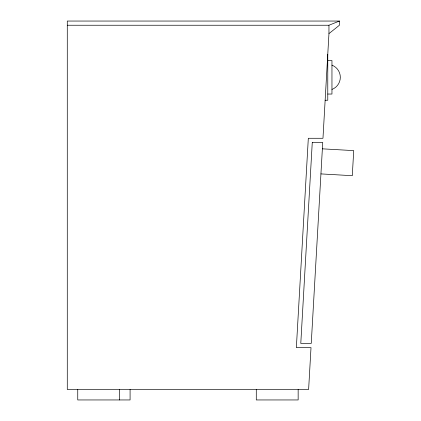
<?xml version="1.0" encoding="UTF-8"?>
<svg xmlns="http://www.w3.org/2000/svg" width="421" height="421" viewBox="0 0 421 421"><rect width="100%" height="100%" fill="white"/><g stroke="black" fill="none" stroke-linecap="round" stroke-linejoin="round"><path stroke-width="0.63" d="M328.954 33.612L322.97 138.277L308.319 138.277L296.358 347.614L311.008 347.614L308.619 389.483L67.281 389.483L67.281 21.05L339.421 21.05L339.421 25.239L328.954 33.612L328.954 25.239L339.421 21.05M67.281 25.239L328.954 25.239M327.775 60.55L331.958 60.55L331.958 94.041L327.775 94.041M325.144 100.245L327.775 100.245L327.775 54.267M322.37 148.829L353.719 150.618L352.288 175.699L320.934 173.905M298.152 389.483L298.152 399.95L256.284 399.95L256.284 389.483M130.084 389.483L130.084 399.95L77.748 399.95L77.748 389.483M119.617 389.483L119.617 399.95M331.958 65.166A12.977 12.977 0 0 1 331.958 89.426M312.266 142.461L300.783 343.436L311.251 343.436L322.733 142.461L312.266 142.461"/></g></svg>
